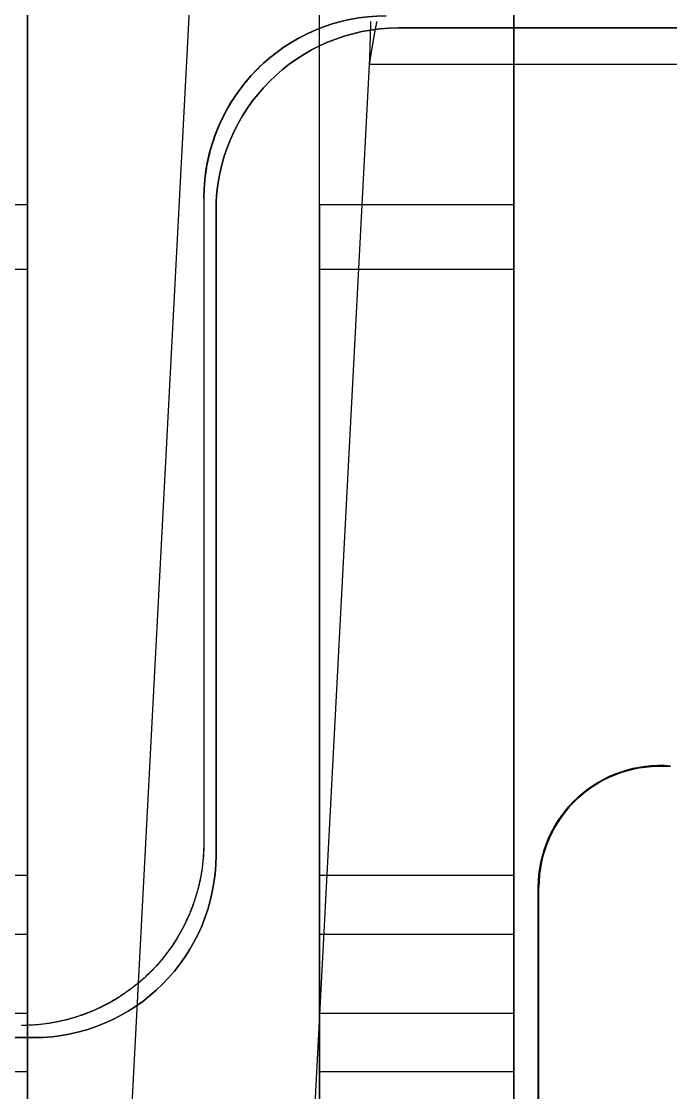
# Model space of a CAD drawing. Extents: x -4.83 to 4.83, y -5.56 to 3.84.
# Drawn here: x -1.45 to -0.383, y -3.93 to -2.169 of the extents above; entities that cross this region are included whole.
import ezdxf

# ---------------------------------------------------------------- set-up
doc = ezdxf.new("R2010")
doc.units = 0
doc.layers.get('0').update_dxf_attribs({"linetype": 'CONTINUOUS'})

# ---------------------------------------------------------------- blocks, each defined once
blk = doc.blocks.new('*U1')
at = {"color": 250, "extrusion": (1, 0, 0)}
for p, q in [((-1.15, -2.46), (-1.15, -3.52)), ((-1.15, -2.46, 0.4071), (-1.15, -2.46)), ((-1.15, -2.46, 0.4071), (-1.15, -3.52, 0.4016)), ((-1.15, -3.52), (-1.15, -3.52, 0.4016))]:
    blk.add_line(p, q, dxfattribs=at)
at = {"color": 250}
for p, q in [((-1.15, -2.46, 0.4071), (-1.15, -2.46)), ((-1.15, -3.52), (-1.15, -3.52, 0.4016))]:
    blk.add_line(p, q, dxfattribs=at)
at = {"color": 250, "extrusion": (0, -0.005236, 0.999986)}
blk.add_line((-1.15, -2.46, 0.4071), (-1.15, -3.52, 0.4016), dxfattribs=at)
at = {"color": 250, "extrusion": (0, -1e-16, -1)}
blk.add_line((-1.15, -2.46), (-1.15, -3.52), dxfattribs=at)
at = {"color": 250}
for points in [[(-0.9208, -2.1687, 0.4086), (-0.9232, -2.1693, 0.4086), (-0.9256, -2.1699, 0.4086), (-0.928, -2.1705, 0.4086), (-0.9303, -2.1712, 0.4086), (-0.9327, -2.1719, 0.4086), (-0.9351, -2.1726, 0.4086), (-0.9374, -2.1733, 0.4086), (-0.9398, -2.174, 0.4086), (-0.9421, -2.1748, 0.4086), (-0.9445, -2.1755, 0.4086), (-0.9468, -2.1763, 0.4086), (-0.9491, -2.1772, 0.4086), (-0.9515, -2.178, 0.4086), (-0.9538, -2.1788, 0.4086), (-0.9561, -2.1797, 0.4086), (-0.9584, -2.1806, 0.4086), (-0.9607, -2.1815, 0.4086), (-0.963, -2.1824, 0.4086), (-0.9653, -2.1833, 0.4086), (-0.9675, -2.1843, 0.4086), (-0.9698, -2.1853, 0.4086), (-0.9721, -2.1863, 0.4086), (-0.9743, -2.1873, 0.4085), (-0.9766, -2.1883, 0.4085), (-0.9788, -2.1894, 0.4085), (-0.981, -2.1904, 0.4085), (-0.9832, -2.1915, 0.4085), (-0.9854, -2.1926, 0.4085), (-0.9876, -2.1937, 0.4085), (-0.9898, -2.1949, 0.4085), (-0.992, -2.196, 0.4085), (-0.9942, -2.1972, 0.4085), (-0.9963, -2.1984, 0.4085), (-0.9985, -2.1996, 0.4085), (-1.0006, -2.2008, 0.4085), (-1.0028, -2.2021, 0.4085), (-1.0049, -2.2033, 0.4085), (-1.007, -2.2046, 0.4085), (-1.0091, -2.2059, 0.4085), (-1.0112, -2.2072, 0.4084), (-1.0132, -2.2085, 0.4084), (-1.0153, -2.2099, 0.4084), (-1.0174, -2.2112, 0.4084), (-1.0194, -2.2126, 0.4084), (-1.0214, -2.214, 0.4084), (-1.0235, -2.2154, 0.4084), (-1.0255, -2.2168, 0.4084), (-1.0275, -2.2183, 0.4084), (-1.0295, -2.2197, 0.4084), (-1.0314, -2.2212, 0.4084), (-1.0334, -2.2227, 0.4084), (-1.0354, -2.2242, 0.4084), (-1.0373, -2.2257, 0.4083), (-1.0392, -2.2273, 0.4083), (-1.0411, -2.2288, 0.4083), (-1.043, -2.2304, 0.4083), (-1.0449, -2.232, 0.4083), (-1.0468, -2.2336, 0.4083), (-1.0486, -2.2352, 0.4083), (-1.0505, -2.2369, 0.4083), (-1.0523, -2.2385, 0.4083), (-1.0541, -2.2402, 0.4083), (-1.0559, -2.2419, 0.4083), (-1.0577, -2.2436, 0.4083), (-1.0595, -2.2453, 0.4082), (-1.0613, -2.247, 0.4082), (-1.063, -2.2487, 0.4082), (-1.0647, -2.2505, 0.4082), (-1.0664, -2.2523, 0.4082), (-1.0681, -2.2541, 0.4082), (-1.0698, -2.2559, 0.4082), (-1.0715, -2.2577, 0.4082), (-1.0732, -2.2595, 0.4082), (-1.0748, -2.2614, 0.4082), (-1.0764, -2.2632, 0.4082), (-1.078, -2.2651, 0.4081), (-1.0796, -2.267, 0.4081), (-1.0812, -2.2689, 0.4081), (-1.0827, -2.2708, 0.4081), (-1.0843, -2.2727, 0.4081), (-1.0858, -2.2746, 0.4081), (-1.0873, -2.2766, 0.4081), (-1.0888, -2.2786, 0.4081), (-1.0903, -2.2805, 0.4081), (-1.0917, -2.2825, 0.4081), (-1.0932, -2.2845, 0.408), (-1.0946, -2.2865, 0.408), (-1.096, -2.2885, 0.408), (-1.0974, -2.2906, 0.408), (-1.0988, -2.2926, 0.408), (-1.1001, -2.2947, 0.408), (-1.1015, -2.2967, 0.408), (-1.1028, -2.2988, 0.408), (-1.1041, -2.3009, 0.408), (-1.1054, -2.303, 0.4079), (-1.1067, -2.3051, 0.4079), (-1.1079, -2.3072, 0.4079), (-1.1092, -2.3094, 0.4079), (-1.1104, -2.3115, 0.4079), (-1.1116, -2.3137, 0.4079), (-1.1128, -2.3158, 0.4079), (-1.114, -2.318, 0.4079), (-1.1151, -2.3202, 0.4079), (-1.1163, -2.3224, 0.4078), (-1.1174, -2.3246, 0.4078), (-1.1185, -2.3268, 0.4078), (-1.1196, -2.329, 0.4078), (-1.1206, -2.3312, 0.4078), (-1.1217, -2.3335, 0.4078), (-1.1227, -2.3357, 0.4078), (-1.1237, -2.3379, 0.4078), (-1.1247, -2.3402, 0.4077), (-1.1257, -2.3425, 0.4077), (-1.1267, -2.3447, 0.4077), (-1.1276, -2.347, 0.4077), (-1.1285, -2.3493, 0.4077), (-1.1294, -2.3516, 0.4077), (-1.1303, -2.3539, 0.4077), (-1.1312, -2.3562, 0.4077), (-1.132, -2.3585, 0.4077), (-1.1328, -2.3609, 0.4076), (-1.1337, -2.3632, 0.4076), (-1.1344, -2.3655, 0.4076), (-1.1352, -2.3679, 0.4076), (-1.136, -2.3702, 0.4076), (-1.1367, -2.3726, 0.4076), (-1.1374, -2.3749, 0.4076), (-1.1381, -2.3773, 0.4076), (-1.1388, -2.3797, 0.4075), (-1.1395, -2.382, 0.4075), (-1.1401, -2.3844, 0.4075), (-1.1407, -2.3868, 0.4075), (-1.1413, -2.3892, 0.4075), (-1.1419, -2.3916, 0.4075), (-1.1424, -2.394, 0.4075), (-1.143, -2.3964, 0.4075), (-1.1435, -2.3988, 0.4074), (-1.144, -2.4012, 0.4074), (-1.1445, -2.4036, 0.4074), (-1.145, -2.4061, 0.4074), (-1.1454, -2.4085, 0.4074), (-1.1458, -2.4109, 0.4074), (-1.1462, -2.4133, 0.4074), (-1.1466, -2.4158, 0.4074), (-1.147, -2.4182, 0.4073), (-1.1473, -2.4207, 0.4073), (-1.1476, -2.4231, 0.4073), (-1.1479, -2.4256, 0.4073), (-1.1482, -2.428, 0.4073), (-1.1485, -2.4305, 0.4073), (-1.1487, -2.4329, 0.4073), (-1.1489, -2.4354, 0.4073), (-1.1491, -2.4378, 0.4072), (-1.1493, -2.4403, 0.4072), (-1.1495, -2.4428, 0.4072), (-1.1496, -2.4452, 0.4072), (-1.1497, -2.4477, 0.4072), (-1.1498, -2.4501, 0.4072), (-1.1499, -2.4526, 0.4072), (-1.15, -2.4551, 0.4071), (-1.15, -2.4575, 0.4071), (-1.15, -2.46, 0.4071)], [(-0.9208, -2.1687, 0.4086), (-0.9232, -2.1693, 0.4086), (-0.9256, -2.1699, 0.4086), (-0.928, -2.1705, 0.4086), (-0.9303, -2.1712, 0.4086), (-0.9327, -2.1719, 0.4086), (-0.9351, -2.1726, 0.4086), (-0.9374, -2.1733, 0.4086), (-0.9398, -2.174, 0.4086), (-0.9421, -2.1748, 0.4086), (-0.9445, -2.1755, 0.4086), (-0.9468, -2.1763, 0.4086), (-0.9491, -2.1772, 0.4086), (-0.9515, -2.178, 0.4086), (-0.9538, -2.1788, 0.4086), (-0.9561, -2.1797, 0.4086), (-0.9584, -2.1806, 0.4086), (-0.9607, -2.1815, 0.4086), (-0.963, -2.1824, 0.4086), (-0.9653, -2.1833, 0.4086), (-0.9675, -2.1843, 0.4086), (-0.9698, -2.1853, 0.4086), (-0.9721, -2.1863, 0.4086), (-0.9743, -2.1873, 0.4085), (-0.9766, -2.1883, 0.4085), (-0.9788, -2.1894, 0.4085), (-0.981, -2.1904, 0.4085), (-0.9832, -2.1915, 0.4085), (-0.9854, -2.1926, 0.4085), (-0.9876, -2.1937, 0.4085), (-0.9898, -2.1949, 0.4085), (-0.992, -2.196, 0.4085), (-0.9942, -2.1972, 0.4085), (-0.9963, -2.1984, 0.4085), (-0.9985, -2.1996, 0.4085), (-1.0006, -2.2008, 0.4085), (-1.0028, -2.2021, 0.4085), (-1.0049, -2.2033, 0.4085), (-1.007, -2.2046, 0.4085), (-1.0091, -2.2059, 0.4085), (-1.0112, -2.2072, 0.4084), (-1.0132, -2.2085, 0.4084), (-1.0153, -2.2099, 0.4084), (-1.0174, -2.2112, 0.4084), (-1.0194, -2.2126, 0.4084), (-1.0214, -2.214, 0.4084), (-1.0235, -2.2154, 0.4084), (-1.0255, -2.2168, 0.4084), (-1.0275, -2.2183, 0.4084), (-1.0295, -2.2197, 0.4084), (-1.0314, -2.2212, 0.4084), (-1.0334, -2.2227, 0.4084), (-1.0354, -2.2242, 0.4084), (-1.0373, -2.2257, 0.4083), (-1.0392, -2.2273, 0.4083), (-1.0411, -2.2288, 0.4083), (-1.043, -2.2304, 0.4083), (-1.0449, -2.232, 0.4083), (-1.0468, -2.2336, 0.4083), (-1.0486, -2.2352, 0.4083), (-1.0505, -2.2369, 0.4083), (-1.0523, -2.2385, 0.4083), (-1.0541, -2.2402, 0.4083), (-1.0559, -2.2419, 0.4083), (-1.0577, -2.2436, 0.4083), (-1.0595, -2.2453, 0.4082), (-1.0613, -2.247, 0.4082), (-1.063, -2.2487, 0.4082), (-1.0647, -2.2505, 0.4082), (-1.0664, -2.2523, 0.4082), (-1.0681, -2.2541, 0.4082), (-1.0698, -2.2559, 0.4082), (-1.0715, -2.2577, 0.4082), (-1.0732, -2.2595, 0.4082), (-1.0748, -2.2614, 0.4082), (-1.0764, -2.2632, 0.4082), (-1.078, -2.2651, 0.4081), (-1.0796, -2.267, 0.4081), (-1.0812, -2.2689, 0.4081), (-1.0827, -2.2708, 0.4081), (-1.0843, -2.2727, 0.4081), (-1.0858, -2.2746, 0.4081), (-1.0873, -2.2766, 0.4081), (-1.0888, -2.2786, 0.4081), (-1.0903, -2.2805, 0.4081), (-1.0917, -2.2825, 0.4081), (-1.0932, -2.2845, 0.408), (-1.0946, -2.2865, 0.408), (-1.096, -2.2885, 0.408), (-1.0974, -2.2906, 0.408), (-1.0988, -2.2926, 0.408), (-1.1001, -2.2947, 0.408), (-1.1015, -2.2967, 0.408), (-1.1028, -2.2988, 0.408), (-1.1041, -2.3009, 0.408), (-1.1054, -2.303, 0.4079), (-1.1067, -2.3051, 0.4079), (-1.1079, -2.3072, 0.4079), (-1.1092, -2.3094, 0.4079), (-1.1104, -2.3115, 0.4079), (-1.1116, -2.3137, 0.4079), (-1.1128, -2.3158, 0.4079), (-1.114, -2.318, 0.4079), (-1.1151, -2.3202, 0.4079), (-1.1163, -2.3224, 0.4078), (-1.1174, -2.3246, 0.4078), (-1.1185, -2.3268, 0.4078), (-1.1196, -2.329, 0.4078), (-1.1206, -2.3312, 0.4078), (-1.1217, -2.3335, 0.4078), (-1.1227, -2.3357, 0.4078), (-1.1237, -2.3379, 0.4078), (-1.1247, -2.3402, 0.4077), (-1.1257, -2.3425, 0.4077), (-1.1267, -2.3447, 0.4077), (-1.1276, -2.347, 0.4077), (-1.1285, -2.3493, 0.4077), (-1.1294, -2.3516, 0.4077), (-1.1303, -2.3539, 0.4077), (-1.1312, -2.3562, 0.4077), (-1.132, -2.3585, 0.4077), (-1.1328, -2.3609, 0.4076), (-1.1337, -2.3632, 0.4076), (-1.1344, -2.3655, 0.4076), (-1.1352, -2.3679, 0.4076), (-1.136, -2.3702, 0.4076), (-1.1367, -2.3726, 0.4076), (-1.1374, -2.3749, 0.4076), (-1.1381, -2.3773, 0.4076), (-1.1388, -2.3797, 0.4075), (-1.1395, -2.382, 0.4075), (-1.1401, -2.3844, 0.4075), (-1.1407, -2.3868, 0.4075), (-1.1413, -2.3892, 0.4075), (-1.1419, -2.3916, 0.4075), (-1.1424, -2.394, 0.4075), (-1.143, -2.3964, 0.4075), (-1.1435, -2.3988, 0.4074), (-1.144, -2.4012, 0.4074), (-1.1445, -2.4036, 0.4074), (-1.145, -2.4061, 0.4074), (-1.1454, -2.4085, 0.4074), (-1.1458, -2.4109, 0.4074), (-1.1462, -2.4133, 0.4074), (-1.1466, -2.4158, 0.4074), (-1.147, -2.4182, 0.4073), (-1.1473, -2.4207, 0.4073), (-1.1476, -2.4231, 0.4073), (-1.1479, -2.4256, 0.4073), (-1.1482, -2.428, 0.4073), (-1.1485, -2.4305, 0.4073), (-1.1487, -2.4329, 0.4073), (-1.1489, -2.4354, 0.4073), (-1.1491, -2.4378, 0.4072), (-1.1493, -2.4403, 0.4072), (-1.1495, -2.4428, 0.4072), (-1.1496, -2.4452, 0.4072), (-1.1497, -2.4477, 0.4072), (-1.1498, -2.4501, 0.4072), (-1.1499, -2.4526, 0.4072), (-1.15, -2.4551, 0.4071), (-1.15, -2.4575, 0.4071), (-1.15, -2.46, 0.4071)], [(-1.15, -3.52, 0.4016), (-1.15, -3.5225, 0.4016), (-1.15, -3.5249, 0.4015), (-1.1501, -3.5274, 0.4015), (-1.1502, -3.5299, 0.4015), (-1.1503, -3.5323, 0.4015), (-1.1504, -3.5348, 0.4015), (-1.1505, -3.5372, 0.4015), (-1.1507, -3.5397, 0.4015), (-1.1508, -3.5422, 0.4015), (-1.151, -3.5446, 0.4014), (-1.1513, -3.5471, 0.4014), (-1.1515, -3.5495, 0.4014), (-1.1518, -3.552, 0.4014), (-1.1521, -3.5544, 0.4014), (-1.1524, -3.5569, 0.4014), (-1.1527, -3.5593, 0.4014), (-1.153, -3.5618, 0.4014), (-1.1534, -3.5642, 0.4013), (-1.1538, -3.5667, 0.4013), (-1.1542, -3.5691, 0.4013), (-1.1546, -3.5715, 0.4013), (-1.155, -3.5739, 0.4013), (-1.1555, -3.5764, 0.4013), (-1.156, -3.5788, 0.4013), (-1.1565, -3.5812, 0.4012), (-1.157, -3.5836, 0.4012), (-1.1576, -3.586, 0.4012), (-1.1581, -3.5884, 0.4012), (-1.1587, -3.5908, 0.4012), (-1.1593, -3.5932, 0.4012), (-1.1599, -3.5956, 0.4012), (-1.1605, -3.598, 0.4012), (-1.1612, -3.6003, 0.4012), (-1.1619, -3.6027, 0.4011), (-1.1626, -3.6051, 0.4011), (-1.1633, -3.6074, 0.4011), (-1.164, -3.6098, 0.4011), (-1.1648, -3.6121, 0.4011), (-1.1656, -3.6145, 0.4011), (-1.1663, -3.6168, 0.4011), (-1.1672, -3.6191, 0.4011), (-1.168, -3.6215, 0.401), (-1.1688, -3.6238, 0.401), (-1.1697, -3.6261, 0.401), (-1.1706, -3.6284, 0.401), (-1.1715, -3.6307, 0.401), (-1.1724, -3.633, 0.401), (-1.1733, -3.6353, 0.401), (-1.1743, -3.6375, 0.401), (-1.1753, -3.6398, 0.4009), (-1.1763, -3.6421, 0.4009), (-1.1773, -3.6443, 0.4009), (-1.1783, -3.6465, 0.4009), (-1.1794, -3.6488, 0.4009), (-1.1804, -3.651, 0.4009), (-1.1815, -3.6532, 0.4009), (-1.1826, -3.6554, 0.4009), (-1.1837, -3.6576, 0.4008), (-1.1849, -3.6598, 0.4008), (-1.186, -3.662, 0.4008), (-1.1872, -3.6642, 0.4008), (-1.1884, -3.6663, 0.4008), (-1.1896, -3.6685, 0.4008), (-1.1908, -3.6706, 0.4008), (-1.1921, -3.6728, 0.4008), (-1.1933, -3.6749, 0.4008), (-1.1946, -3.677, 0.4007), (-1.1959, -3.6791, 0.4007), (-1.1972, -3.6812, 0.4007), (-1.1985, -3.6833, 0.4007), (-1.1999, -3.6853, 0.4007), (-1.2012, -3.6874, 0.4007), (-1.2026, -3.6894, 0.4007), (-1.204, -3.6915, 0.4007), (-1.2054, -3.6935, 0.4007), (-1.2068, -3.6955, 0.4007), (-1.2083, -3.6975, 0.4006), (-1.2097, -3.6995, 0.4006), (-1.2112, -3.7014, 0.4006), (-1.2127, -3.7034, 0.4006), (-1.2142, -3.7054, 0.4006), (-1.2157, -3.7073, 0.4006), (-1.2173, -3.7092, 0.4006), (-1.2188, -3.7111, 0.4006), (-1.2204, -3.713, 0.4006), (-1.222, -3.7149, 0.4006), (-1.2236, -3.7168, 0.4005), (-1.2252, -3.7186, 0.4005), (-1.2268, -3.7205, 0.4005), (-1.2285, -3.7223, 0.4005), (-1.2302, -3.7241, 0.4005), (-1.2319, -3.7259, 0.4005), (-1.2335, -3.7277, 0.4005), (-1.2353, -3.7295, 0.4005), (-1.237, -3.7313, 0.4005), (-1.2387, -3.733, 0.4005), (-1.2405, -3.7347, 0.4004), (-1.2423, -3.7364, 0.4004), (-1.2441, -3.7381, 0.4004), (-1.2459, -3.7398, 0.4004), (-1.2477, -3.7415, 0.4004), (-1.2495, -3.7431, 0.4004), (-1.2514, -3.7448, 0.4004), (-1.2532, -3.7464, 0.4004), (-1.2551, -3.748, 0.4004), (-1.257, -3.7496, 0.4004), (-1.2589, -3.7512, 0.4004), (-1.2608, -3.7527, 0.4004), (-1.2627, -3.7543, 0.4003), (-1.2646, -3.7558, 0.4003), (-1.2666, -3.7573, 0.4003), (-1.2686, -3.7588, 0.4003), (-1.2705, -3.7603, 0.4003), (-1.2725, -3.7617, 0.4003), (-1.2745, -3.7632, 0.4003), (-1.2765, -3.7646, 0.4003), (-1.2786, -3.766, 0.4003), (-1.2806, -3.7674, 0.4003), (-1.2826, -3.7688, 0.4003), (-1.2847, -3.7701, 0.4003), (-1.2868, -3.7715, 0.4003), (-1.2888, -3.7728, 0.4002), (-1.2909, -3.7741, 0.4002), (-1.293, -3.7754, 0.4002), (-1.2951, -3.7767, 0.4002), (-1.2973, -3.7779, 0.4002), (-1.2994, -3.7792, 0.4002), (-1.3015, -3.7804, 0.4002), (-1.3037, -3.7816, 0.4002), (-1.3058, -3.7828, 0.4002), (-1.308, -3.784, 0.4002), (-1.3102, -3.7851, 0.4002), (-1.3124, -3.7863, 0.4002), (-1.3146, -3.7874, 0.4002), (-1.3168, -3.7885, 0.4002), (-1.319, -3.7896, 0.4002), (-1.3212, -3.7906, 0.4002), (-1.3235, -3.7917, 0.4001), (-1.3257, -3.7927, 0.4001), (-1.3279, -3.7937, 0.4001), (-1.3302, -3.7947, 0.4001), (-1.3325, -3.7957, 0.4001), (-1.3347, -3.7967, 0.4001), (-1.337, -3.7976, 0.4001), (-1.3393, -3.7985, 0.4001), (-1.3416, -3.7994, 0.4001), (-1.3439, -3.8003, 0.4001), (-1.3462, -3.8012, 0.4001), (-1.3485, -3.802, 0.4001), (-1.3509, -3.8028, 0.4001), (-1.3532, -3.8037, 0.4001), (-1.3555, -3.8045, 0.4001), (-1.3579, -3.8052, 0.4001), (-1.3602, -3.806, 0.4001), (-1.3626, -3.8067, 0.4001), (-1.3649, -3.8074, 0.4001), (-1.3673, -3.8081, 0.4001), (-1.3697, -3.8088, 0.4001), (-1.372, -3.8095, 0.4001), (-1.3744, -3.8101, 0.4001), (-1.3768, -3.8107, 0.4), (-1.3792, -3.8113, 0.4), (-1.3816, -3.8119, 0.4), (-1.384, -3.8125, 0.4), (-1.3864, -3.813, 0.4), (-1.3888, -3.8135, 0.4), (-1.3912, -3.814, 0.4), (-1.3937, -3.8145, 0.4), (-1.3961, -3.815, 0.4), (-1.3985, -3.8154, 0.4), (-1.4009, -3.8158, 0.4), (-1.4034, -3.8162, 0.4), (-1.4058, -3.8166, 0.4), (-1.4082, -3.817, 0.4), (-1.4107, -3.8173, 0.4), (-1.4131, -3.8176, 0.4), (-1.4156, -3.8179, 0.4), (-1.418, -3.8182, 0.4), (-1.4205, -3.8185, 0.4), (-1.4229, -3.8187, 0.4), (-1.4254, -3.819, 0.4), (-1.4278, -3.8192, 0.4), (-1.4303, -3.8193, 0.4), (-1.4327, -3.8195, 0.4), (-1.4352, -3.8196, 0.4), (-1.4377, -3.8197, 0.4), (-1.4401, -3.8198, 0.4), (-1.4426, -3.8199, 0.4), (-1.4451, -3.82, 0.4), (-1.4475, -3.82, 0.4), (-1.45, -3.82, 0.4)], [(-1.15, -3.52, 0.4016), (-1.15, -3.5225, 0.4016), (-1.15, -3.5249, 0.4015), (-1.1501, -3.5274, 0.4015), (-1.1502, -3.5299, 0.4015), (-1.1503, -3.5323, 0.4015), (-1.1504, -3.5348, 0.4015), (-1.1505, -3.5372, 0.4015), (-1.1507, -3.5397, 0.4015), (-1.1508, -3.5422, 0.4015), (-1.151, -3.5446, 0.4014), (-1.1513, -3.5471, 0.4014), (-1.1515, -3.5495, 0.4014), (-1.1518, -3.552, 0.4014), (-1.1521, -3.5544, 0.4014), (-1.1524, -3.5569, 0.4014), (-1.1527, -3.5593, 0.4014), (-1.153, -3.5618, 0.4014), (-1.1534, -3.5642, 0.4013), (-1.1538, -3.5667, 0.4013), (-1.1542, -3.5691, 0.4013), (-1.1546, -3.5715, 0.4013), (-1.155, -3.5739, 0.4013), (-1.1555, -3.5764, 0.4013), (-1.156, -3.5788, 0.4013), (-1.1565, -3.5812, 0.4012), (-1.157, -3.5836, 0.4012), (-1.1576, -3.586, 0.4012), (-1.1581, -3.5884, 0.4012), (-1.1587, -3.5908, 0.4012), (-1.1593, -3.5932, 0.4012), (-1.1599, -3.5956, 0.4012), (-1.1605, -3.598, 0.4012), (-1.1612, -3.6003, 0.4012), (-1.1619, -3.6027, 0.4011), (-1.1626, -3.6051, 0.4011), (-1.1633, -3.6074, 0.4011), (-1.164, -3.6098, 0.4011), (-1.1648, -3.6121, 0.4011), (-1.1656, -3.6145, 0.4011), (-1.1663, -3.6168, 0.4011), (-1.1672, -3.6191, 0.4011), (-1.168, -3.6215, 0.401), (-1.1688, -3.6238, 0.401), (-1.1697, -3.6261, 0.401), (-1.1706, -3.6284, 0.401), (-1.1715, -3.6307, 0.401), (-1.1724, -3.633, 0.401), (-1.1733, -3.6353, 0.401), (-1.1743, -3.6375, 0.401), (-1.1753, -3.6398, 0.4009), (-1.1763, -3.6421, 0.4009), (-1.1773, -3.6443, 0.4009), (-1.1783, -3.6465, 0.4009), (-1.1794, -3.6488, 0.4009), (-1.1804, -3.651, 0.4009), (-1.1815, -3.6532, 0.4009), (-1.1826, -3.6554, 0.4009), (-1.1837, -3.6576, 0.4008), (-1.1849, -3.6598, 0.4008), (-1.186, -3.662, 0.4008), (-1.1872, -3.6642, 0.4008), (-1.1884, -3.6663, 0.4008), (-1.1896, -3.6685, 0.4008), (-1.1908, -3.6706, 0.4008), (-1.1921, -3.6728, 0.4008), (-1.1933, -3.6749, 0.4008), (-1.1946, -3.677, 0.4007), (-1.1959, -3.6791, 0.4007), (-1.1972, -3.6812, 0.4007), (-1.1985, -3.6833, 0.4007), (-1.1999, -3.6853, 0.4007), (-1.2012, -3.6874, 0.4007), (-1.2026, -3.6894, 0.4007), (-1.204, -3.6915, 0.4007), (-1.2054, -3.6935, 0.4007), (-1.2068, -3.6955, 0.4007), (-1.2083, -3.6975, 0.4006), (-1.2097, -3.6995, 0.4006), (-1.2112, -3.7014, 0.4006), (-1.2127, -3.7034, 0.4006), (-1.2142, -3.7054, 0.4006), (-1.2157, -3.7073, 0.4006), (-1.2173, -3.7092, 0.4006), (-1.2188, -3.7111, 0.4006), (-1.2204, -3.713, 0.4006), (-1.222, -3.7149, 0.4006), (-1.2236, -3.7168, 0.4005), (-1.2252, -3.7186, 0.4005), (-1.2268, -3.7205, 0.4005), (-1.2285, -3.7223, 0.4005), (-1.2302, -3.7241, 0.4005), (-1.2319, -3.7259, 0.4005), (-1.2335, -3.7277, 0.4005), (-1.2353, -3.7295, 0.4005), (-1.237, -3.7313, 0.4005), (-1.2387, -3.733, 0.4005), (-1.2405, -3.7347, 0.4004), (-1.2423, -3.7364, 0.4004), (-1.2441, -3.7381, 0.4004), (-1.2459, -3.7398, 0.4004), (-1.2477, -3.7415, 0.4004), (-1.2495, -3.7431, 0.4004), (-1.2514, -3.7448, 0.4004), (-1.2532, -3.7464, 0.4004), (-1.2551, -3.748, 0.4004), (-1.257, -3.7496, 0.4004), (-1.2589, -3.7512, 0.4004), (-1.2608, -3.7527, 0.4004), (-1.2627, -3.7543, 0.4003), (-1.2646, -3.7558, 0.4003), (-1.2666, -3.7573, 0.4003), (-1.2686, -3.7588, 0.4003), (-1.2705, -3.7603, 0.4003), (-1.2725, -3.7617, 0.4003), (-1.2745, -3.7632, 0.4003), (-1.2765, -3.7646, 0.4003), (-1.2786, -3.766, 0.4003), (-1.2806, -3.7674, 0.4003), (-1.2826, -3.7688, 0.4003), (-1.2847, -3.7701, 0.4003), (-1.2868, -3.7715, 0.4003), (-1.2888, -3.7728, 0.4002), (-1.2909, -3.7741, 0.4002), (-1.293, -3.7754, 0.4002), (-1.2951, -3.7767, 0.4002), (-1.2973, -3.7779, 0.4002), (-1.2994, -3.7792, 0.4002), (-1.3015, -3.7804, 0.4002), (-1.3037, -3.7816, 0.4002), (-1.3058, -3.7828, 0.4002), (-1.308, -3.784, 0.4002), (-1.3102, -3.7851, 0.4002), (-1.3124, -3.7863, 0.4002), (-1.3146, -3.7874, 0.4002), (-1.3168, -3.7885, 0.4002), (-1.319, -3.7896, 0.4002), (-1.3212, -3.7906, 0.4002), (-1.3235, -3.7917, 0.4001), (-1.3257, -3.7927, 0.4001), (-1.3279, -3.7937, 0.4001), (-1.3302, -3.7947, 0.4001), (-1.3325, -3.7957, 0.4001), (-1.3347, -3.7967, 0.4001), (-1.337, -3.7976, 0.4001), (-1.3393, -3.7985, 0.4001), (-1.3416, -3.7994, 0.4001), (-1.3439, -3.8003, 0.4001), (-1.3462, -3.8012, 0.4001), (-1.3485, -3.802, 0.4001), (-1.3509, -3.8028, 0.4001), (-1.3532, -3.8037, 0.4001), (-1.3555, -3.8045, 0.4001), (-1.3579, -3.8052, 0.4001), (-1.3602, -3.806, 0.4001), (-1.3626, -3.8067, 0.4001), (-1.3649, -3.8074, 0.4001), (-1.3673, -3.8081, 0.4001), (-1.3697, -3.8088, 0.4001), (-1.372, -3.8095, 0.4001), (-1.3744, -3.8101, 0.4001), (-1.3768, -3.8107, 0.4), (-1.3792, -3.8113, 0.4), (-1.3816, -3.8119, 0.4), (-1.384, -3.8125, 0.4), (-1.3864, -3.813, 0.4), (-1.3888, -3.8135, 0.4), (-1.3912, -3.814, 0.4), (-1.3937, -3.8145, 0.4), (-1.3961, -3.815, 0.4), (-1.3985, -3.8154, 0.4), (-1.4009, -3.8158, 0.4), (-1.4034, -3.8162, 0.4), (-1.4058, -3.8166, 0.4), (-1.4082, -3.817, 0.4), (-1.4107, -3.8173, 0.4), (-1.4131, -3.8176, 0.4), (-1.4156, -3.8179, 0.4), (-1.418, -3.8182, 0.4), (-1.4205, -3.8185, 0.4), (-1.4229, -3.8187, 0.4), (-1.4254, -3.819, 0.4), (-1.4278, -3.8192, 0.4), (-1.4303, -3.8193, 0.4), (-1.4327, -3.8195, 0.4), (-1.4352, -3.8196, 0.4), (-1.4377, -3.8197, 0.4), (-1.4401, -3.8198, 0.4), (-1.4426, -3.8199, 0.4), (-1.4451, -3.82, 0.4), (-1.4475, -3.82, 0.4), (-1.45, -3.82, 0.4)]]:
    blk.add_polyline3d(points, dxfattribs=at)
blk.add_arc((-0.85, -2.46), 0.3, 90, 180, dxfattribs=at)
at = {"color": 250, "extrusion": (0, -1e-16, -1)}
for centre, start, end in [((0.85, -2.46), 360, 90), ((1.45, -3.52), 180, 270), ((1.45, -3.52), 180, 270)]:
    blk.add_arc(centre, 0.3, start, end, dxfattribs=at)
blk = doc.blocks.new('*U2')
at = {"extrusion": (1, -8.7142e-09, 1.17738e-10)}
for p, q in [((-1.44, -2.471, 2.8139), (-1.44, -0.2052, 1.7574)), ((-1.44, -0.3109, 1.5308), (-1.44, -2.5767, 2.5874)), ((-1.44, -2.5767, 2.5874), (-1.44, -2.471, 2.8139))]:
    blk.add_line(p, q, dxfattribs=at)
at = {"extrusion": (3.57607e-09, 0.422618, 0.906308)}
for q in [(-1.44, -0.2052, 1.7574), (-1.76, -2.471, 2.8139)]:
    blk.add_line((-1.44, -2.471, 2.8139), q, dxfattribs=at)
at = {"extrusion": (-3.57607e-09, -0.422618, -0.906308)}
for p in [(-1.44, -0.3109, 1.5308), (-1.76, -2.5767, 2.5874)]:
    blk.add_line(p, (-1.44, -2.5767, 2.5874), dxfattribs=at)
for p, q in [((-1.44, -2.471, 2.8139), (-1.76, -2.471, 2.8139)), ((-1.76, -2.5767, 2.5874), (-1.44, -2.5767, 2.5874)), ((-1.44, -3.5734, 2.2246), (-1.76, -3.5734, 2.2246)), ((-1.76, -3.6699, 2.0176), (-1.44, -3.6699, 2.0176)), ((-1.76, -3.7999, 2.3302), (-1.44, -3.7999, 2.3302)), ((-1.44, -3.8964, 2.1233), (-1.76, -3.8964, 2.1233))]:
    blk.add_line(p, q)
at = {"extrusion": (1, -8.07127e-09, 1.98633e-10)}
for p, q in [((-1.44, -2.5767, 2.5874), (-1.44, -2.471, 2.8139)), ((-1.44, -3.7999, 2.3302), (-1.44, -3.5734, 2.2246))]:
    blk.add_line(p, q, dxfattribs=at)
at = {"extrusion": (7.34668e-09, 0.906308, -0.422618)}
for p, q in [((-1.44, -3.5734, 2.2246), (-1.76, -3.5734, 2.2246)), ((-1.44, -3.5734, 2.2246), (-1.44, -3.6699, 2.0176)), ((-1.76, -3.6699, 2.0176), (-1.44, -3.6699, 2.0176))]:
    blk.add_line(p, q, dxfattribs=at)
at = {"extrusion": (1, -8.13195e-09, -5.53053e-11)}
for p, q in [((-1.44, -3.5734, 2.2246), (-1.44, -3.6699, 2.0176)), ((-1.44, -3.7999, 2.3302), (-1.44, -3.5734, 2.2246)), ((-1.44, -3.6699, 2.0176), (-1.44, -3.8964, 2.1233)), ((-1.44, -3.8964, 2.1233), (-1.44, -3.7999, 2.3302))]:
    blk.add_line(p, q, dxfattribs=at)
at = {"extrusion": (1, -1.64124e-08, 3.44388e-09)}
blk.add_line((-1.44, -3.6699, 2.0176), (-1.44, -3.8964, 2.1233), dxfattribs=at)
at = {"extrusion": (-7.34668e-09, -0.906308, 0.422618)}
for p, q in [((-1.76, -3.7999, 2.3302), (-1.44, -3.7999, 2.3302)), ((-1.44, -3.8964, 2.1233), (-1.44, -3.7999, 2.3302)), ((-1.44, -3.8964, 2.1233), (-1.76, -3.8964, 2.1233))]:
    blk.add_line(p, q, dxfattribs=at)
at = {"extrusion": (1, -7.71115e-09, 3.07046e-11)}
for radius in [1, 1, 0.75]:
    blk.add_arc((-2.8936, 1.9076, -1.44), radius, 65, 155, dxfattribs=at)
at = {"extrusion": (-1, 7.71115e-09, -3.07046e-11)}
blk.add_arc((2.8936, 1.9076, 1.44), 0.75, 25, 115, dxfattribs=at)
at = {"extrusion": (1, -1.40295e-08, 8.55401e-09)}
for radius in [0.35, 0.35, 0.1]:
    blk.add_arc((-3.9871, 2.1655, -1.44), radius, 260, 335, dxfattribs=at)
at = {"extrusion": (-1, 1.40295e-08, -8.55401e-09)}
blk.add_arc((3.9871, 2.1655, 1.44), 0.1, 205, 280, dxfattribs=at)
blk = doc.blocks.new('*U3')
at = {"color": 255, "extrusion": (0, -1e-16, -1)}
for p, q in [((-1.2996, -4.5521, 3.5), (-1.0741, -0.2495, 3.5)), ((-0.83, -2.18), (-0.001, -2.18)), ((-0.878, -2.24, 3.5), (-1, -4.5679, 3.5)), ((0.878, -2.24, 3.5), (-0.878, -2.24, 3.5)), ((-1.13, -3.54), (-1.13, -2.48)), ((-0.6, -3.5927), (-0.6, -4.5273)), ((-0.599, -4.5273), (-0.599, -3.5927)), ((-2.73, -3.84), (-1.43, -3.84))]:
    blk.add_line(p, q, dxfattribs=at)
at = {"color": 255, "extrusion": (0.99863, -0.052336, 0)}
for p, q in [((-1.2996, -4.5521, 3.5), (-1.0741, -0.2495, 3.5)), ((-1.2996, -4.5521, 3.9), (-1.0741, -0.2495, 3.9))]:
    blk.add_line(p, q, dxfattribs=at)
at = {"color": 255}
for p, q in [((-1.2996, -4.5521, 3.9), (-1.0741, -0.2495, 3.9)), ((-0.001, -2.18, 0.4), (-0.83, -2.18, 0.4)), ((-0.83, -2.18), (-0.83, -2.18, 0.4)), ((-0.878, -2.24, 3.9), (-1, -4.5679, 3.9)), ((0.878, -2.24, 3.5), (-0.878, -2.24, 3.5)), ((0.878, -2.24, 3.9), (-0.878, -2.24, 3.9)), ((-0.878, -2.24, 3.5), (-0.878, -2.24, 3.9)), ((0.878, -2.24, 3.9), (-0.878, -2.24, 3.9)), ((-1.13, -2.48, 0.4), (-1.13, -3.54, 0.4)), ((-1.13, -2.48), (-1.13, -2.48, 0.4)), ((-1.13, -3.54), (-1.13, -3.54, 0.4)), ((-0.6, -4.5273, 0.4), (-0.6, -3.5927, 0.4)), ((-0.6, -3.5927, 0.4), (-0.6, -3.5927)), ((-0.599, -3.5927), (-0.599, -3.5927, 0.4)), ((-0.599, -4.5273, 0.4), (-0.599, -3.5927, 0.4)), ((-1.43, -3.84, 0.4), (-2.63, -3.84, 0.4)), ((-1.43, -3.84), (-1.43, -3.84, 0.4))]:
    blk.add_line(p, q, dxfattribs=at)
at = {"color": 255, "extrusion": (0, 1, -1e-16)}
for p, q in [((-0.83, -2.18), (-0.83, -2.18, 0.4)), ((-0.001, -2.18, 0.4), (-0.83, -2.18, 0.4)), ((-0.83, -2.18), (-0.001, -2.18)), ((-2.73, -3.84), (-1.43, -3.84)), ((-1.43, -3.84, 0.4), (-2.63, -3.84, 0.4)), ((-1.43, -3.84), (-1.43, -3.84, 0.4))]:
    blk.add_line(p, q, dxfattribs=at)
at = {"color": 255, "extrusion": (-0.99863, 0.052336, 0)}
for p, q in [((-0.878, -2.24, 3.9), (-1, -4.5679, 3.9)), ((-0.878, -2.24, 3.5), (-1, -4.5679, 3.5)), ((-0.878, -2.24, 3.5), (-0.878, -2.24, 3.9))]:
    blk.add_line(p, q, dxfattribs=at)
at = {"color": 255, "extrusion": (-1, 0, 0)}
for p, q in [((-1.13, -2.48), (-1.13, -2.48, 0.4)), ((-1.13, -3.54), (-1.13, -2.48)), ((-1.13, -2.48, 0.4), (-1.13, -3.54, 0.4)), ((-1.13, -3.54), (-1.13, -3.54, 0.4)), ((-0.599, -4.5273, 0.4), (-0.599, -3.5927, 0.4)), ((-0.599, -3.5927), (-0.599, -3.5927, 0.4)), ((-0.599, -4.5273), (-0.599, -3.5927))]:
    blk.add_line(p, q, dxfattribs=at)
at = {"color": 255, "extrusion": (1, 0, 0)}
for p, q in [((-0.6, -3.5927), (-0.6, -4.5273)), ((-0.6, -3.5927, 0.4), (-0.6, -3.5927)), ((-0.6, -4.5273, 0.4), (-0.6, -3.5927, 0.4))]:
    blk.add_line(p, q, dxfattribs=at)
at = {"color": 255}
for points in [[(-0.8758, -2.1692, 3.8948), (-0.8759, -2.1722, 3.8952), (-0.876, -2.1753, 3.8956), (-0.8761, -2.1784, 3.896), (-0.8762, -2.1814, 3.8964), (-0.8763, -2.1845, 3.8968), (-0.8763, -2.1876, 3.8971), (-0.8764, -2.1906, 3.8975), (-0.8765, -2.1937, 3.8978), (-0.8766, -2.1968, 3.8981), (-0.8767, -2.1999, 3.8983), (-0.8768, -2.2029, 3.8986), (-0.8769, -2.206, 3.8988), (-0.877, -2.2091, 3.899), (-0.8771, -2.2122, 3.8992), (-0.8772, -2.2153, 3.8994), (-0.8773, -2.2184, 3.8995), (-0.8774, -2.2215, 3.8996), (-0.8775, -2.2245, 3.8998), (-0.8776, -2.2276, 3.8998), (-0.8777, -2.2307, 3.8999), (-0.8778, -2.2338, 3.9), (-0.8779, -2.2369, 3.9), (-0.878, -2.24, 3.9)], [(-0.8758, -2.1692, 3.8948), (-0.8759, -2.1722, 3.8952), (-0.876, -2.1753, 3.8956), (-0.8761, -2.1784, 3.896), (-0.8762, -2.1814, 3.8964), (-0.8763, -2.1845, 3.8968), (-0.8763, -2.1876, 3.8971), (-0.8764, -2.1906, 3.8975), (-0.8765, -2.1937, 3.8978), (-0.8766, -2.1968, 3.8981), (-0.8767, -2.1999, 3.8983), (-0.8768, -2.2029, 3.8986), (-0.8769, -2.206, 3.8988), (-0.877, -2.2091, 3.899), (-0.8771, -2.2122, 3.8992), (-0.8772, -2.2153, 3.8994), (-0.8773, -2.2184, 3.8995), (-0.8774, -2.2215, 3.8996), (-0.8775, -2.2245, 3.8998), (-0.8776, -2.2276, 3.8998), (-0.8777, -2.2307, 3.8999), (-0.8778, -2.2338, 3.9), (-0.8779, -2.2369, 3.9), (-0.878, -2.24, 3.9)], [(-0.8657, -2.1693, 3.4707), (-0.8658, -2.1697, 3.4712), (-0.8658, -2.1702, 3.4716), (-0.8659, -2.1706, 3.472), (-0.866, -2.1711, 3.4724), (-0.8661, -2.1715, 3.4729), (-0.8662, -2.172, 3.4733), (-0.8663, -2.1724, 3.4737), (-0.8664, -2.1729, 3.4741), (-0.8665, -2.1733, 3.4745), (-0.8666, -2.1738, 3.4749), (-0.8667, -2.1743, 3.4753), (-0.8668, -2.1747, 3.4758), (-0.8669, -2.1752, 3.4762), (-0.867, -2.1757, 3.4766), (-0.8671, -2.1761, 3.4769), (-0.8672, -2.1766, 3.4773), (-0.8673, -2.1771, 3.4777), (-0.8674, -2.1776, 3.4781), (-0.8675, -2.1781, 3.4785), (-0.8676, -2.1786, 3.4789), (-0.8677, -2.1791, 3.4792), (-0.8678, -2.1795, 3.4796), (-0.8679, -2.18, 3.48), (-0.868, -2.1805, 3.4804), (-0.8681, -2.181, 3.4807), (-0.8682, -2.1815, 3.4811), (-0.8683, -2.182, 3.4814), (-0.8684, -2.1825, 3.4818), (-0.8685, -2.1831, 3.4821), (-0.8686, -2.1836, 3.4825), (-0.8687, -2.1841, 3.4828), (-0.8688, -2.1846, 3.4832), (-0.8689, -2.1851, 3.4835), (-0.869, -2.1856, 3.4839), (-0.8691, -2.1862, 3.4842), (-0.8692, -2.1867, 3.4845), (-0.8693, -2.1872, 3.4848), (-0.8693, -2.1877, 3.4852), (-0.8694, -2.1883, 3.4855), (-0.8695, -2.1888, 3.4858), (-0.8696, -2.1893, 3.4861), (-0.8697, -2.1898, 3.4864), (-0.8698, -2.1904, 3.4867), (-0.8699, -2.1909, 3.487), (-0.87, -2.1915, 3.4873), (-0.8701, -2.192, 3.4876), (-0.8702, -2.1926, 3.4879), (-0.8703, -2.1931, 3.4882), (-0.8704, -2.1936, 3.4885), (-0.8705, -2.1942, 3.4888), (-0.8706, -2.1947, 3.4891), (-0.8707, -2.1953, 3.4893), (-0.8708, -2.1959, 3.4896), (-0.8709, -2.1964, 3.4899), (-0.871, -2.197, 3.4902), (-0.8711, -2.1975, 3.4904), (-0.8712, -2.1981, 3.4907), (-0.8713, -2.1987, 3.4909), (-0.8714, -2.1992, 3.4912), (-0.8715, -2.1998, 3.4914), (-0.8716, -2.2003, 3.4917), (-0.8717, -2.2009, 3.4919), (-0.8718, -2.2015, 3.4922), (-0.8719, -2.202, 3.4924), (-0.872, -2.2026, 3.4926), (-0.8721, -2.2032, 3.4929), (-0.8722, -2.2038, 3.4931), (-0.8723, -2.2043, 3.4933), (-0.8724, -2.2049, 3.4935), (-0.8725, -2.2055, 3.4938), (-0.8726, -2.2061, 3.494), (-0.8727, -2.2067, 3.4942), (-0.8728, -2.2073, 3.4944), (-0.8728, -2.2078, 3.4946), (-0.8729, -2.2084, 3.4948), (-0.873, -2.209, 3.495), (-0.8731, -2.2096, 3.4952), (-0.8732, -2.2102, 3.4954), (-0.8733, -2.2108, 3.4956), (-0.8734, -2.2114, 3.4957), (-0.8735, -2.212, 3.4959), (-0.8736, -2.2126, 3.4961), (-0.8737, -2.2132, 3.4962), (-0.8738, -2.2138, 3.4964), (-0.8739, -2.2143, 3.4966), (-0.874, -2.2149, 3.4967), (-0.8741, -2.2155, 3.4969), (-0.8742, -2.2161, 3.497), (-0.8743, -2.2167, 3.4972), (-0.8744, -2.2173, 3.4973), (-0.8745, -2.2179, 3.4975), (-0.8746, -2.2186, 3.4976), (-0.8747, -2.2191, 3.4977), (-0.8748, -2.2197, 3.4979), (-0.8749, -2.2204, 3.498), (-0.875, -2.221, 3.4981), (-0.8751, -2.2216, 3.4982), (-0.8752, -2.2222, 3.4983), (-0.8753, -2.2228, 3.4985), (-0.8754, -2.2234, 3.4986), (-0.8755, -2.224, 3.4987), (-0.8756, -2.2246, 3.4988), (-0.8757, -2.2252, 3.4989), (-0.8758, -2.2258, 3.499), (-0.8759, -2.2264, 3.499), (-0.876, -2.2271, 3.4991), (-0.8761, -2.2277, 3.4992), (-0.8762, -2.2283, 3.4993), (-0.8763, -2.2289, 3.4994), (-0.8763, -2.2295, 3.4994), (-0.8764, -2.2301, 3.4995), (-0.8765, -2.2307, 3.4996), (-0.8766, -2.2314, 3.4996), (-0.8767, -2.232, 3.4997), (-0.8768, -2.2326, 3.4997), (-0.8769, -2.2332, 3.4998), (-0.877, -2.2338, 3.4998), (-0.8771, -2.2344, 3.4998), (-0.8772, -2.2351, 3.4999), (-0.8773, -2.2357, 3.4999), (-0.8774, -2.2363, 3.4999), (-0.8775, -2.2369, 3.5), (-0.8776, -2.2375, 3.5), (-0.8777, -2.2382, 3.5), (-0.8778, -2.2388, 3.5), (-0.8779, -2.2394, 3.5), (-0.878, -2.24, 3.5)], [(-0.8657, -2.1693, 3.4707), (-0.8658, -2.1697, 3.4712), (-0.8658, -2.1702, 3.4716), (-0.8659, -2.1706, 3.472), (-0.866, -2.1711, 3.4724), (-0.8661, -2.1715, 3.4729), (-0.8662, -2.172, 3.4733), (-0.8663, -2.1724, 3.4737), (-0.8664, -2.1729, 3.4741), (-0.8665, -2.1733, 3.4745), (-0.8666, -2.1738, 3.4749), (-0.8667, -2.1743, 3.4753), (-0.8668, -2.1747, 3.4758), (-0.8669, -2.1752, 3.4762), (-0.867, -2.1757, 3.4766), (-0.8671, -2.1761, 3.4769), (-0.8672, -2.1766, 3.4773), (-0.8673, -2.1771, 3.4777), (-0.8674, -2.1776, 3.4781), (-0.8675, -2.1781, 3.4785), (-0.8676, -2.1786, 3.4789), (-0.8677, -2.1791, 3.4792), (-0.8678, -2.1795, 3.4796), (-0.8679, -2.18, 3.48), (-0.868, -2.1805, 3.4804), (-0.8681, -2.181, 3.4807), (-0.8682, -2.1815, 3.4811), (-0.8683, -2.182, 3.4814), (-0.8684, -2.1825, 3.4818), (-0.8685, -2.1831, 3.4821), (-0.8686, -2.1836, 3.4825), (-0.8687, -2.1841, 3.4828), (-0.8688, -2.1846, 3.4832), (-0.8689, -2.1851, 3.4835), (-0.869, -2.1856, 3.4839), (-0.8691, -2.1862, 3.4842), (-0.8692, -2.1867, 3.4845), (-0.8693, -2.1872, 3.4848), (-0.8693, -2.1877, 3.4852), (-0.8694, -2.1883, 3.4855), (-0.8695, -2.1888, 3.4858), (-0.8696, -2.1893, 3.4861), (-0.8697, -2.1898, 3.4864), (-0.8698, -2.1904, 3.4867), (-0.8699, -2.1909, 3.487), (-0.87, -2.1915, 3.4873), (-0.8701, -2.192, 3.4876), (-0.8702, -2.1926, 3.4879), (-0.8703, -2.1931, 3.4882), (-0.8704, -2.1936, 3.4885), (-0.8705, -2.1942, 3.4888), (-0.8706, -2.1947, 3.4891), (-0.8707, -2.1953, 3.4893), (-0.8708, -2.1959, 3.4896), (-0.8709, -2.1964, 3.4899), (-0.871, -2.197, 3.4902), (-0.8711, -2.1975, 3.4904), (-0.8712, -2.1981, 3.4907), (-0.8713, -2.1987, 3.4909), (-0.8714, -2.1992, 3.4912), (-0.8715, -2.1998, 3.4914), (-0.8716, -2.2003, 3.4917), (-0.8717, -2.2009, 3.4919), (-0.8718, -2.2015, 3.4922), (-0.8719, -2.202, 3.4924), (-0.872, -2.2026, 3.4926), (-0.8721, -2.2032, 3.4929), (-0.8722, -2.2038, 3.4931), (-0.8723, -2.2043, 3.4933), (-0.8724, -2.2049, 3.4935), (-0.8725, -2.2055, 3.4938), (-0.8726, -2.2061, 3.494), (-0.8727, -2.2067, 3.4942), (-0.8728, -2.2073, 3.4944), (-0.8728, -2.2078, 3.4946), (-0.8729, -2.2084, 3.4948), (-0.873, -2.209, 3.495), (-0.8731, -2.2096, 3.4952), (-0.8732, -2.2102, 3.4954), (-0.8733, -2.2108, 3.4956), (-0.8734, -2.2114, 3.4957), (-0.8735, -2.212, 3.4959), (-0.8736, -2.2126, 3.4961), (-0.8737, -2.2132, 3.4962), (-0.8738, -2.2138, 3.4964), (-0.8739, -2.2143, 3.4966), (-0.874, -2.2149, 3.4967), (-0.8741, -2.2155, 3.4969), (-0.8742, -2.2161, 3.497), (-0.8743, -2.2167, 3.4972), (-0.8744, -2.2173, 3.4973), (-0.8745, -2.2179, 3.4975), (-0.8746, -2.2186, 3.4976), (-0.8747, -2.2191, 3.4977), (-0.8748, -2.2197, 3.4979), (-0.8749, -2.2204, 3.498), (-0.875, -2.221, 3.4981), (-0.8751, -2.2216, 3.4982), (-0.8752, -2.2222, 3.4983), (-0.8753, -2.2228, 3.4985), (-0.8754, -2.2234, 3.4986), (-0.8755, -2.224, 3.4987), (-0.8756, -2.2246, 3.4988), (-0.8757, -2.2252, 3.4989), (-0.8758, -2.2258, 3.499), (-0.8759, -2.2264, 3.499), (-0.876, -2.2271, 3.4991), (-0.8761, -2.2277, 3.4992), (-0.8762, -2.2283, 3.4993), (-0.8763, -2.2289, 3.4994), (-0.8763, -2.2295, 3.4994), (-0.8764, -2.2301, 3.4995), (-0.8765, -2.2307, 3.4996), (-0.8766, -2.2314, 3.4996), (-0.8767, -2.232, 3.4997), (-0.8768, -2.2326, 3.4997), (-0.8769, -2.2332, 3.4998), (-0.877, -2.2338, 3.4998), (-0.8771, -2.2344, 3.4998), (-0.8772, -2.2351, 3.4999), (-0.8773, -2.2357, 3.4999), (-0.8774, -2.2363, 3.4999), (-0.8775, -2.2369, 3.5), (-0.8776, -2.2375, 3.5), (-0.8777, -2.2382, 3.5), (-0.8778, -2.2388, 3.5), (-0.8779, -2.2394, 3.5), (-0.878, -2.24, 3.5)]]:
    blk.add_polyline3d(points, dxfattribs=at)
at = {"color": 255, "extrusion": (0, -1e-16, -1)}
for centre, radius, start, end in [((0.83, -2.48), 0.3, 0, 90), ((0.83, -2.48), 0.3, 0, 90), ((0.4, -3.5927), 0.2, 0, 95), ((0.4, -3.5927, -0.4), 0.2, 0, 95), ((0.4, -3.5927), 0.199, 0, 95), ((0.4, -3.5927, -0.4), 0.199, 0, 95), ((0.4, -3.5927), 0.199, 0, 95), ((1.43, -3.54), 0.3, 180, 270), ((1.43, -3.54, -0.4), 0.3, 180, 270)]:
    blk.add_arc(centre, radius, start, end, dxfattribs=at)
at = {"color": 255}
for centre, radius, start, end in [((-0.83, -2.48, 0.4), 0.3, 90, 180), ((-0.83, -2.48, 0.4), 0.3, 90, 180), ((-0.4, -3.5927, 0.4), 0.2, 85, 180), ((-0.4, -3.5927), 0.2, 85, 180), ((-0.4, -3.5927, 0.4), 0.199, 85, 180), ((-1.43, -3.54, 0.4), 0.3, 270, 360), ((-1.43, -3.54), 0.3, 270, 360)]:
    blk.add_arc(centre, radius, start, end, dxfattribs=at)
blk = doc.blocks.new('*U4')
at = {"extrusion": (3.57607e-09, 0.422618, 0.906308)}
for p, q in [((-0.96, -2.471, 2.8139), (-0.96, -0.2052, 1.7574)), ((-0.64, -2.471, 2.8139), (-0.64, -0.2052, 1.7574)), ((-0.64, -2.471, 2.8139), (-0.96, -2.471, 2.8139))]:
    blk.add_line(p, q, dxfattribs=at)
at = {"extrusion": (-1, 8.7142e-09, -1.17738e-10)}
for p, q in [((-0.96, -2.471, 2.8139), (-0.96, -0.2052, 1.7574)), ((-0.96, -2.5767, 2.5874), (-0.96, -0.3109, 1.5308)), ((-0.96, -2.471, 2.8139), (-0.96, -2.5767, 2.5874))]:
    blk.add_line(p, q, dxfattribs=at)
at = {"extrusion": (1, -8.7142e-09, 1.17738e-10)}
for p, q in [((-0.64, -2.471, 2.8139), (-0.64, -0.2052, 1.7574)), ((-0.64, -0.3109, 1.5308), (-0.64, -2.5767, 2.5874)), ((-0.64, -2.5767, 2.5874), (-0.64, -2.471, 2.8139))]:
    blk.add_line(p, q, dxfattribs=at)
at = {"extrusion": (-3.57607e-09, -0.422618, -0.906308)}
for p, q in [((-0.96, -2.5767, 2.5874), (-0.96, -0.3109, 1.5308)), ((-0.64, -0.3109, 1.5308), (-0.64, -2.5767, 2.5874)), ((-0.96, -2.5767, 2.5874), (-0.64, -2.5767, 2.5874))]:
    blk.add_line(p, q, dxfattribs=at)
at = {"extrusion": (-1, 8.19598e-09, -2.56785e-10)}
for p, q in [((-0.96, -2.471, 2.8139), (-0.96, -2.5767, 2.5874)), ((-0.96, -3.5734, 2.2246), (-0.96, -3.7999, 2.3302))]:
    blk.add_line(p, q, dxfattribs=at)
for p, q in [((-0.64, -2.471, 2.8139), (-0.96, -2.471, 2.8139)), ((-0.96, -2.5767, 2.5874), (-0.64, -2.5767, 2.5874)), ((-0.64, -3.5734, 2.2246), (-0.96, -3.5734, 2.2246)), ((-0.96, -3.6699, 2.0176), (-0.64, -3.6699, 2.0176)), ((-0.96, -3.7999, 2.3302), (-0.64, -3.7999, 2.3302)), ((-0.64, -3.8964, 2.1233), (-0.96, -3.8964, 2.1233))]:
    blk.add_line(p, q)
at = {"extrusion": (1, -8.07127e-09, 1.98633e-10)}
for p, q in [((-0.64, -2.5767, 2.5874), (-0.64, -2.471, 2.8139)), ((-0.64, -3.7999, 2.3302), (-0.64, -3.5734, 2.2246))]:
    blk.add_line(p, q, dxfattribs=at)
at = {"extrusion": (-1, 8.13195e-09, 5.53053e-11)}
for p, q in [((-0.96, -3.5734, 2.2246), (-0.96, -3.7999, 2.3302)), ((-0.96, -3.6699, 2.0176), (-0.96, -3.5734, 2.2246)), ((-0.96, -3.8964, 2.1233), (-0.96, -3.6699, 2.0176)), ((-0.96, -3.8964, 2.1233), (-0.96, -3.7999, 2.3302))]:
    blk.add_line(p, q, dxfattribs=at)
at = {"extrusion": (7.34668e-09, 0.906308, -0.422618)}
for p, q in [((-0.96, -3.6699, 2.0176), (-0.96, -3.5734, 2.2246)), ((-0.64, -3.5734, 2.2246), (-0.96, -3.5734, 2.2246)), ((-0.64, -3.5734, 2.2246), (-0.64, -3.6699, 2.0176)), ((-0.96, -3.6699, 2.0176), (-0.64, -3.6699, 2.0176))]:
    blk.add_line(p, q, dxfattribs=at)
at = {"extrusion": (1, -8.13195e-09, -5.53053e-11)}
for p, q in [((-0.64, -3.5734, 2.2246), (-0.64, -3.6699, 2.0176)), ((-0.64, -3.7999, 2.3302), (-0.64, -3.5734, 2.2246)), ((-0.64, -3.6699, 2.0176), (-0.64, -3.8964, 2.1233)), ((-0.64, -3.8964, 2.1233), (-0.64, -3.7999, 2.3302))]:
    blk.add_line(p, q, dxfattribs=at)
at = {"extrusion": (-1, 1.6153e-08, -4.0003e-09)}
blk.add_line((-0.96, -3.8964, 2.1233), (-0.96, -3.6699, 2.0176), dxfattribs=at)
at = {"extrusion": (1, -1.64124e-08, 3.44388e-09)}
blk.add_line((-0.64, -3.6699, 2.0176), (-0.64, -3.8964, 2.1233), dxfattribs=at)
at = {"extrusion": (-7.34668e-09, -0.906308, 0.422618)}
for p, q in [((-0.96, -3.8964, 2.1233), (-0.96, -3.7999, 2.3302)), ((-0.96, -3.7999, 2.3302), (-0.64, -3.7999, 2.3302)), ((-0.64, -3.8964, 2.1233), (-0.64, -3.7999, 2.3302)), ((-0.64, -3.8964, 2.1233), (-0.96, -3.8964, 2.1233))]:
    blk.add_line(p, q, dxfattribs=at)
at = {"extrusion": (-1, 7.71115e-09, -3.07046e-11)}
for centre, radius in [((2.8936, 1.9076, 0.96), 1), ((2.8936, 1.9076, 0.96), 1), ((2.8936, 1.9076, 0.64), 0.75)]:
    blk.add_arc(centre, radius, 25, 115, dxfattribs=at)
at = {"extrusion": (1, -7.71115e-09, 3.07046e-11)}
for radius in [1, 1, 0.75]:
    blk.add_arc((-2.8936, 1.9076, -0.64), radius, 65, 155, dxfattribs=at)
at = {"extrusion": (-1, 7.71115e-09, -3.07045e-11)}
blk.add_arc((2.8936, 1.9076, 0.96), 0.75, 25, 115, dxfattribs=at)
at = {"extrusion": (1, -7.71115e-09, 3.07045e-11)}
blk.add_arc((-2.8936, 1.9076, -0.96), 0.75, 65, 155, dxfattribs=at)
at = {"extrusion": (-1, 1.40295e-08, -8.55401e-09)}
for centre, radius in [((3.9871, 2.1655, 0.96), 0.35), ((3.9871, 2.1655, 0.96), 0.35), ((3.9871, 2.1655, 0.96), 0.1), ((3.9871, 2.1655, 0.64), 0.1)]:
    blk.add_arc(centre, radius, 205, 280, dxfattribs=at)
at = {"extrusion": (1, -1.40295e-08, 8.55401e-09)}
for centre, radius in [((-3.9871, 2.1655, -0.64), 0.35), ((-3.9871, 2.1655, -0.64), 0.35), ((-3.9871, 2.1655, -0.96), 0.1), ((-3.9871, 2.1655, -0.64), 0.1)]:
    blk.add_arc(centre, radius, 260, 335, dxfattribs=at)

msp = doc.modelspace()

# ---------------------------------------------------------------- block references
for name in ['*U2', '*U4', '*U3', '*U1']:
    msp.add_blockref(name, (0, 0))

doc.saveas('drawing.dxf')
